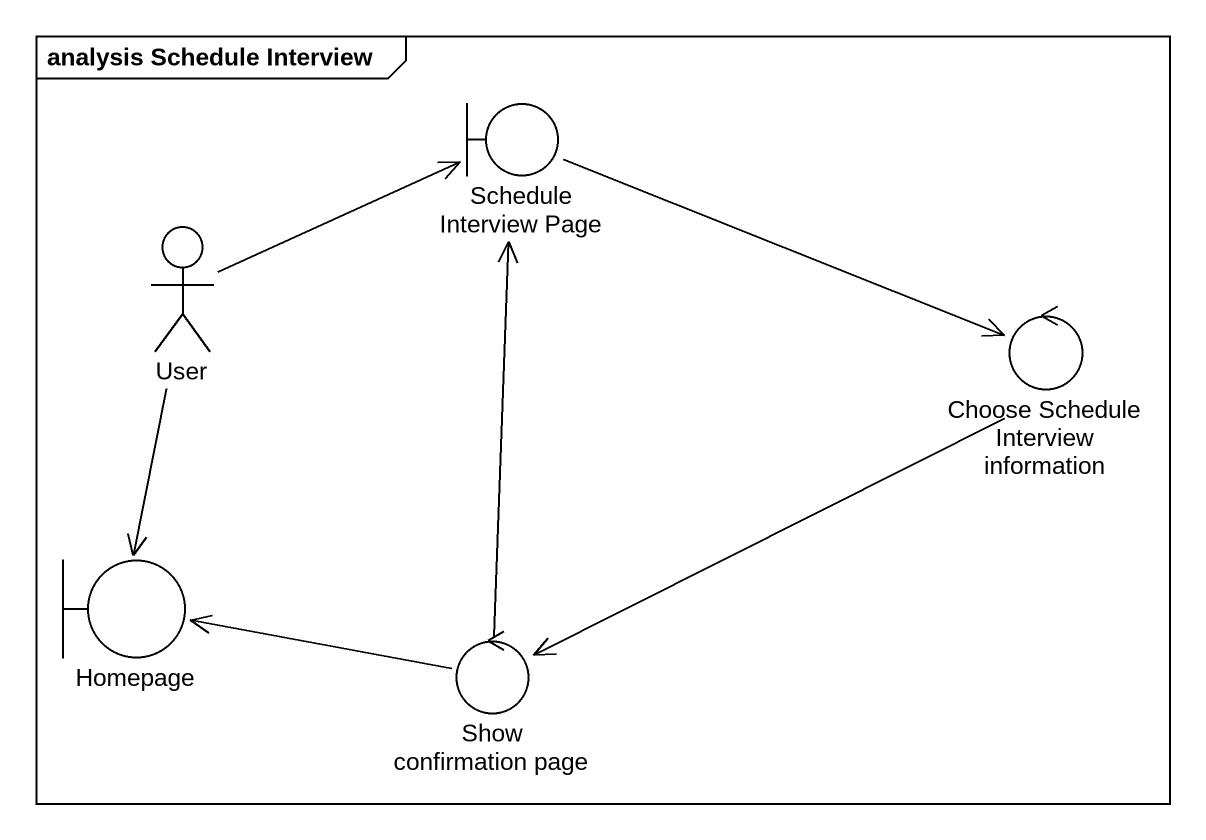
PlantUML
@startuml
mainframe analysis Schedule Interview
boundary "Schedule Interview Page" as Schedule_Interview_Page
actor User
control "Choose Schedule Interview information" as Choose_Schedule_Interview
boundary Homepage
control "Show confirmation page" as Show_confirmation_page
Schedule_Interview_Page -right-> Choose_Schedule_Interview
User -right-> Schedule_Interview_Page
User --> Homepage
Choose_Schedule_Interview -left-> Show_confirmation_page
Show_confirmation_page -up-> Schedule_Interview_Page
Show_confirmation_page -left-> Homepage
@enduml
